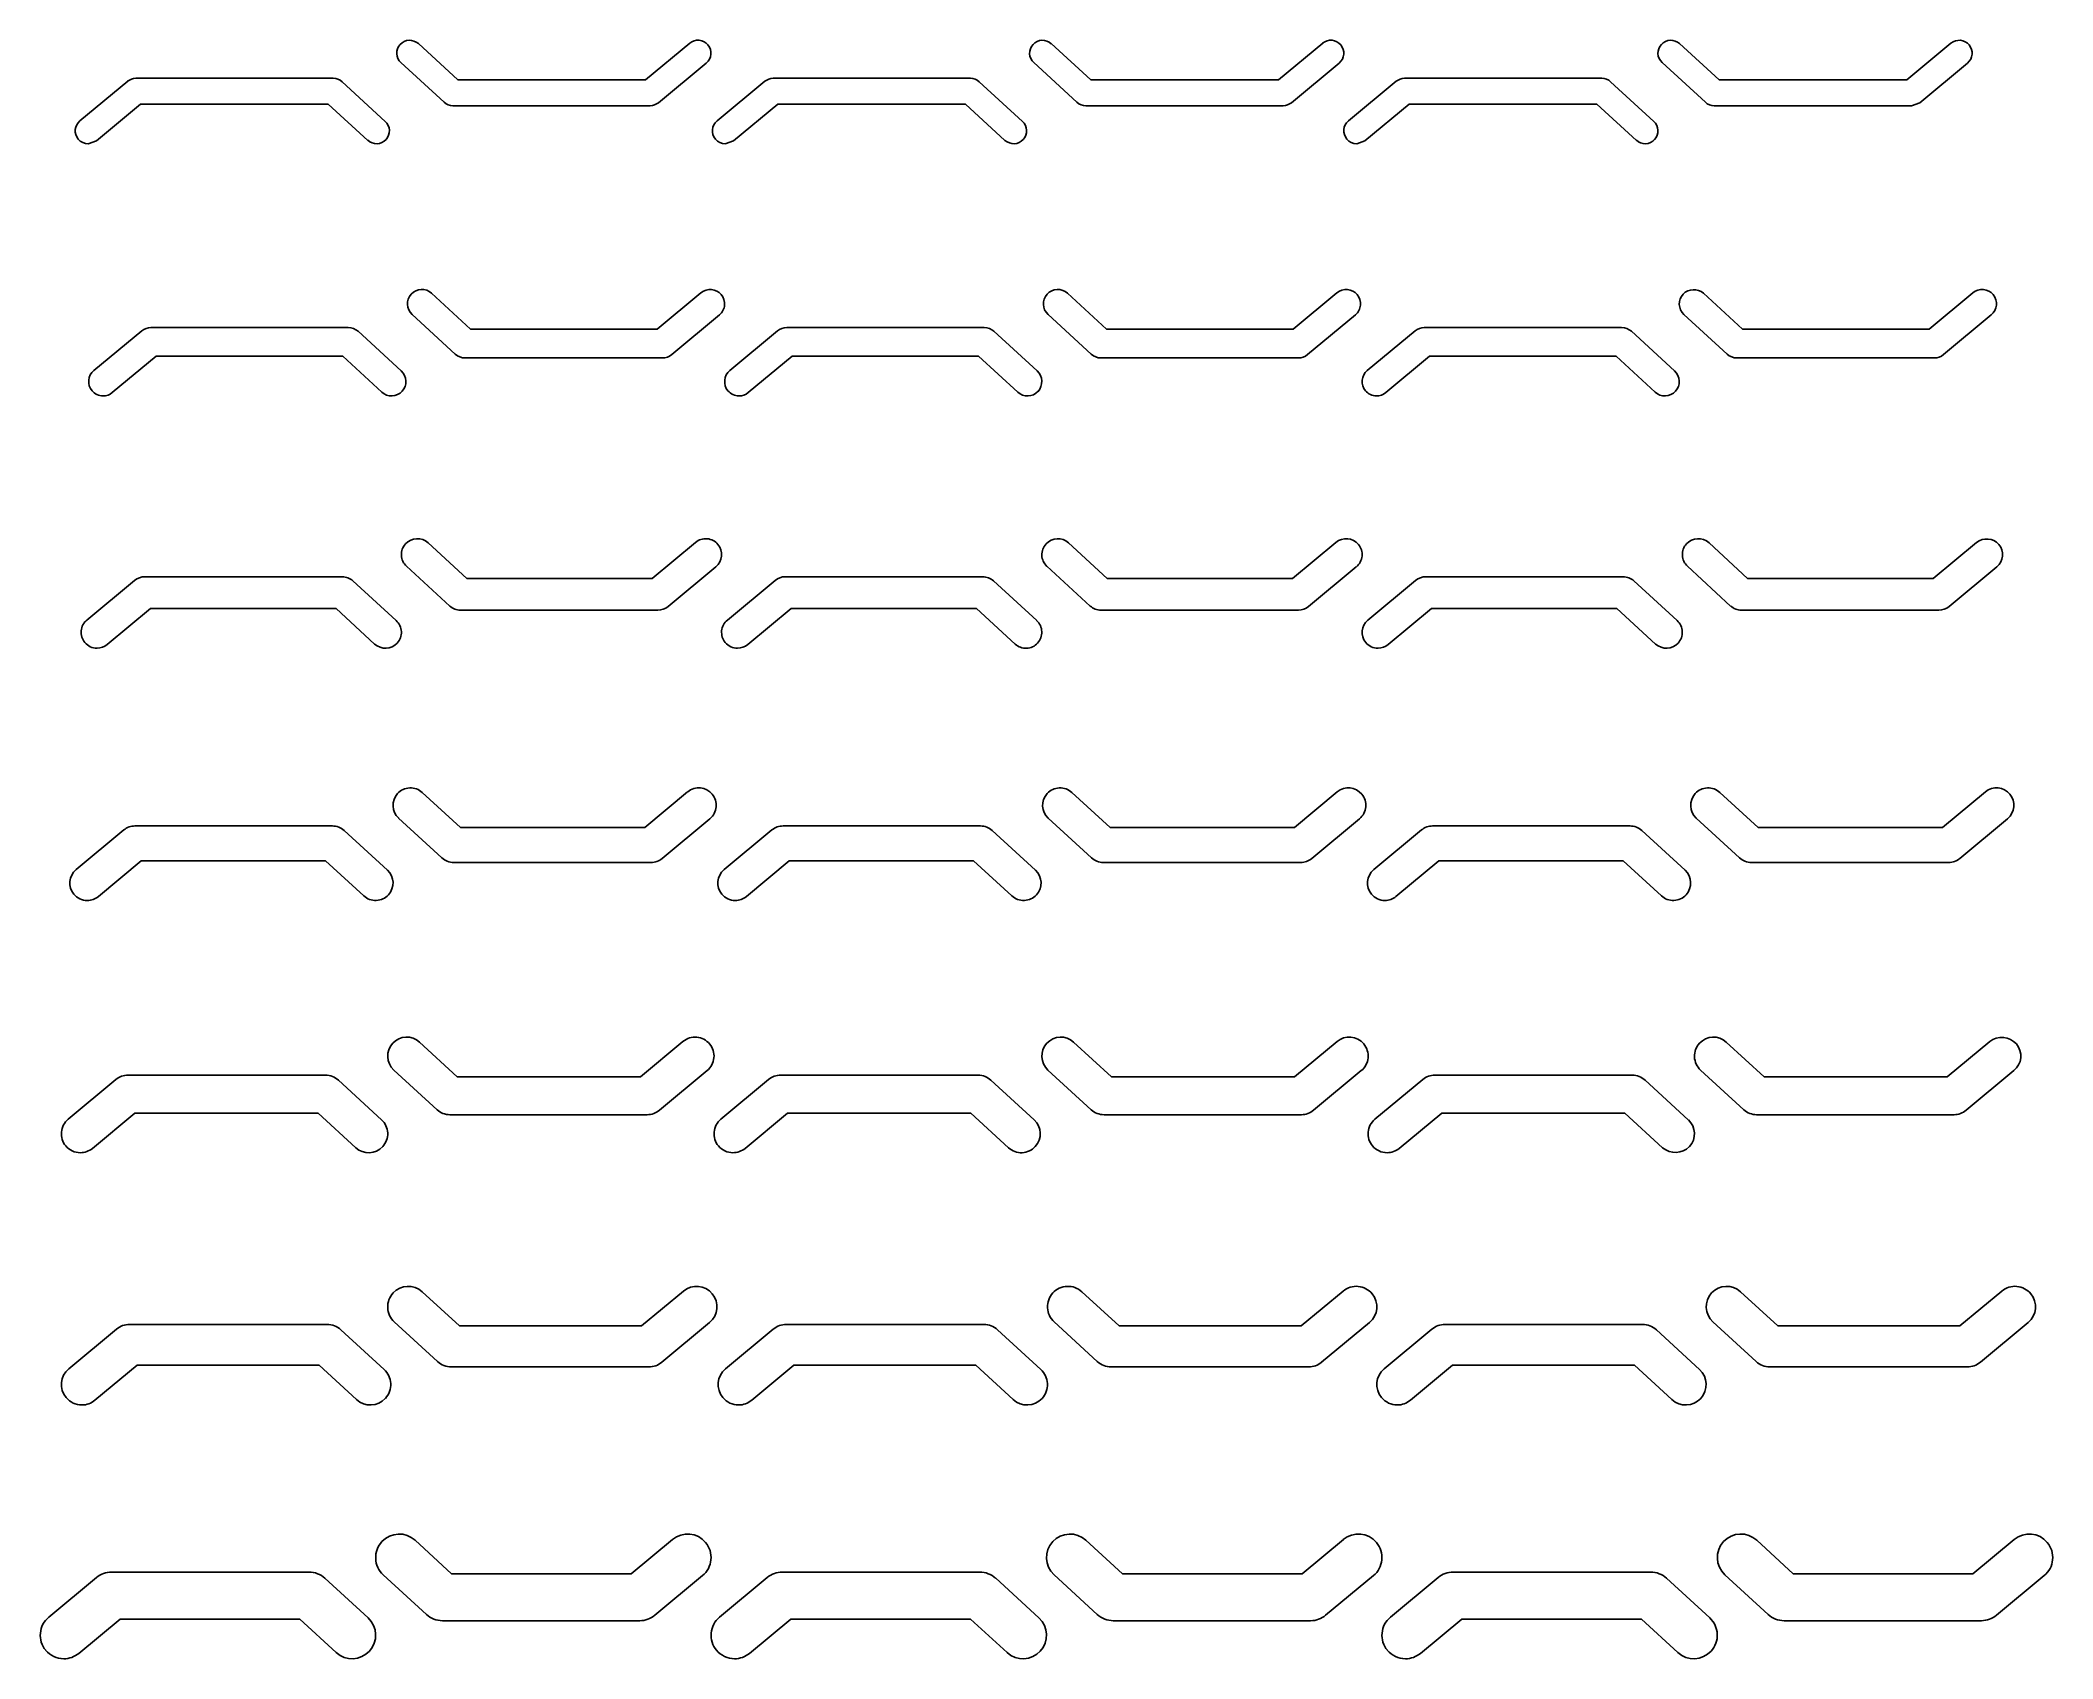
# Model space of a CAD drawing. Extents: x 0.69 to 7.32, y -7.2 to -1.87.
import ezdxf

# ---------------------------------------------------------------- set-up
doc = ezdxf.new("R2010")
doc.units = 0
doc.layers.add('LAYER_1', color=7, linetype='CONTINUOUS')

msp = doc.modelspace()

# ---------------------------------------------------------------- linework, layer by layer
at = {"layer": 'LAYER_1'}
for p, q in [((1.9379, -1.8778), (2.0681, -1.9973)), ((2.6866, -1.9973), (2.8322, -1.8764)), ((4.0234, -1.8778), (4.1535, -1.9973)), ((4.7721, -1.9973), (4.9177, -1.8764)), ((6.0938, -1.8778), (6.224, -1.9973)), ((6.8425, -1.9973), (6.9881, -1.8764)), ((2.0228, -2.0711), (1.8804, -1.9403)), ((2.8865, -1.9417), (2.7291, -2.0725)), ((4.1082, -2.0711), (3.9659, -1.9403)), ((4.972, -1.9417), (4.8146, -2.0725)), ((6.1787, -2.0711), (6.0363, -1.9403)), ((7.0425, -1.9417), (6.8851, -2.0725)), ((0.8227, -2.1326), (0.9801, -2.0018)), ((1.0072, -1.992), (1.6577, -1.992)), ((1.6865, -2.0032), (1.8288, -2.1339)), ((2.0681, -1.9973), (2.6866, -1.9973)), ((2.9222, -2.1326), (3.0796, -2.0018)), ((3.1068, -1.992), (3.7572, -1.992)), ((3.786, -2.0032), (3.9284, -2.1339)), ((4.1535, -1.9973), (4.7721, -1.9973)), ((5.0027, -2.1326), (5.1601, -2.0018)), ((5.1872, -1.992), (5.8377, -1.992)), ((5.8665, -2.0032), (6.0088, -2.1339)), ((6.224, -1.9973), (6.8425, -1.9973)), ((1.0226, -2.077), (0.877, -2.1979)), ((1.6411, -2.077), (1.0226, -2.077)), ((1.7713, -2.1965), (1.6411, -2.077)), ((2.702, -2.0823), (2.0515, -2.0823)), ((3.1221, -2.077), (2.9765, -2.1979)), ((3.7407, -2.077), (3.1221, -2.077)), ((3.8709, -2.1965), (3.7407, -2.077)), ((4.7874, -2.0823), (4.137, -2.0823)), ((5.2026, -2.077), (5.057, -2.1979)), ((5.8211, -2.077), (5.2026, -2.077)), ((5.9513, -2.1965), (5.8211, -2.077)), ((6.8579, -2.0823), (6.2074, -2.0823)), ((6.8851, -2.0725), (6.8579, -2.0823)), ((0.877, -2.1979), (0.8499, -2.2077)), ((2.9765, -2.1979), (2.9494, -2.2077)), ((5.057, -2.1979), (5.0299, -2.2077)), ((1.9815, -2.7006), (2.1102, -2.8189)), ((2.725, -2.8189), (2.8692, -2.6991)), ((4.077, -2.7006), (4.2057, -2.8189)), ((4.8205, -2.8189), (4.9647, -2.6991)), ((6.1724, -2.7006), (6.3011, -2.8189)), ((6.916, -2.8189), (7.0602, -2.6991)), ((2.0596, -2.9014), (1.9172, -2.7706)), ((2.93, -2.7721), (2.7726, -2.9029)), ((4.155, -2.9014), (4.0127, -2.7706)), ((5.0254, -2.7721), (4.868, -2.9029)), ((6.2505, -2.9014), (6.1082, -2.7706)), ((7.1209, -2.7721), (6.9635, -2.9029)), ((0.8688, -2.9553), (1.0262, -2.8245)), ((1.0566, -2.8135), (1.707, -2.8135)), ((1.7392, -2.826), (1.8815, -2.9568)), ((2.1102, -2.8189), (2.725, -2.8189)), ((2.9642, -2.9553), (3.1216, -2.8245)), ((3.152, -2.8135), (3.8025, -2.8135)), ((3.8346, -2.826), (3.977, -2.9568)), ((4.2057, -2.8189), (4.8205, -2.8189)), ((5.0647, -2.9553), (5.2221, -2.8245)), ((5.2525, -2.8135), (5.9029, -2.8135)), ((5.9351, -2.826), (6.0774, -2.9568)), ((6.3011, -2.8189), (6.916, -2.8189)), ((1.0737, -2.9085), (0.9295, -3.0283)), ((1.6885, -2.9085), (1.0737, -2.9085)), ((1.8172, -3.0268), (1.6885, -2.9085)), ((2.7422, -2.9139), (2.0917, -2.9139)), ((3.1692, -2.9085), (3.025, -3.0283)), ((3.784, -2.9085), (3.1692, -2.9085)), ((3.9127, -3.0268), (3.784, -2.9085)), ((4.8377, -2.9139), (4.1872, -2.9139)), ((5.2696, -2.9085), (5.1254, -3.0283)), ((5.8844, -2.9085), (5.2696, -2.9085)), ((6.0132, -3.0268), (5.8844, -2.9085)), ((6.9331, -2.9139), (6.2826, -2.9139)), ((1.9699, -3.5235), (2.0972, -3.6404)), ((2.7082, -3.6404), (2.851, -3.5218)), ((4.0804, -3.5235), (4.2076, -3.6404)), ((4.8187, -3.6404), (4.9615, -3.5218)), ((6.1908, -3.5235), (6.3181, -3.6404)), ((6.9292, -3.6404), (7.072, -3.5218)), ((0.8456, -3.778), (1.003, -3.6472)), ((1.0366, -3.6351), (1.687, -3.6351)), ((2.0412, -3.7316), (1.8989, -3.6008)), ((2.0972, -3.6404), (2.7082, -3.6404)), ((2.9182, -3.6025), (2.7608, -3.7333)), ((2.9561, -3.778), (3.1135, -3.6472)), ((3.147, -3.6351), (3.7975, -3.6351)), ((4.1517, -3.7316), (4.0093, -3.6008)), ((4.2076, -3.6404), (4.8187, -3.6404)), ((5.0286, -3.6025), (4.8712, -3.7333)), ((5.0665, -3.778), (5.2239, -3.6472)), ((5.2575, -3.6351), (5.9079, -3.6351)), ((6.2621, -3.7316), (6.1198, -3.6008)), ((6.3181, -3.6404), (6.9292, -3.6404)), ((7.1391, -3.6025), (6.9817, -3.7333)), ((1.7225, -3.6489), (1.8649, -3.7797)), ((3.833, -3.6489), (3.9753, -3.7797)), ((5.9434, -3.6489), (6.0858, -3.7797)), ((1.0555, -3.7401), (0.9127, -3.8587)), ((1.6666, -3.7401), (1.0555, -3.7401)), ((1.7939, -3.857), (1.6666, -3.7401)), ((2.7272, -3.7454), (2.0767, -3.7454)), ((3.166, -3.7401), (3.0232, -3.8587)), ((3.777, -3.7401), (3.166, -3.7401)), ((3.9043, -3.857), (3.777, -3.7401)), ((4.8377, -3.7454), (4.1872, -3.7454)), ((5.2764, -3.7401), (5.1336, -3.8587)), ((5.8875, -3.7401), (5.2764, -3.7401)), ((6.0148, -3.857), (5.8875, -3.7401)), ((6.9481, -3.7454), (6.2976, -3.7454)), ((1.9508, -4.3464), (2.0766, -4.462)), ((2.6839, -4.462), (2.8253, -4.3445)), ((4.0912, -4.3464), (4.2171, -4.462)), ((4.8244, -4.462), (4.9658, -4.3445)), ((6.2267, -4.3464), (6.3526, -4.462)), ((6.9599, -4.462), (7.1013, -4.3445)), ((2.0153, -4.5618), (1.873, -4.431)), ((2.8988, -4.4329), (2.7414, -4.5637)), ((4.1558, -4.5618), (4.0134, -4.431)), ((5.0393, -4.4329), (4.8819, -4.5637)), ((6.2912, -4.5618), (6.1489, -4.431)), ((7.1748, -4.4329), (7.0174, -4.5637)), ((0.8099, -4.6007), (0.9673, -4.4699)), ((1.004, -4.4566), (1.6545, -4.4566)), ((1.6934, -4.4718), (1.8358, -4.6026)), ((2.0766, -4.462), (2.6839, -4.462)), ((2.9453, -4.6007), (3.1028, -4.4699)), ((3.1395, -4.4566), (3.79, -4.4566)), ((3.8289, -4.4718), (3.9712, -4.6026)), ((4.2171, -4.462), (4.8244, -4.462)), ((5.0858, -4.6007), (5.2432, -4.4699)), ((5.28, -4.4566), (5.9304, -4.4566)), ((5.9693, -4.4718), (6.1117, -4.6026)), ((6.3526, -4.462), (6.9599, -4.462)), ((1.0248, -4.5716), (0.8834, -4.6891)), ((1.6321, -4.5716), (1.0248, -4.5716)), ((1.758, -4.6872), (1.6321, -4.5716)), ((3.1603, -4.5716), (3.0188, -4.6891)), ((3.7676, -4.5716), (3.1603, -4.5716)), ((3.8934, -4.6872), (3.7676, -4.5716)), ((5.3007, -4.5716), (5.1593, -4.6891)), ((5.908, -4.5716), (5.3007, -4.5716)), ((6.0339, -4.6872), (5.908, -4.5716)), ((2.7047, -4.577), (2.0542, -4.577)), ((4.8452, -4.577), (4.1947, -4.577)), ((6.9806, -4.577), (6.3301, -4.577)), ((1.9416, -5.1692), (2.0661, -5.2835)), ((2.6696, -5.2835), (2.8096, -5.1672)), ((4.0971, -5.1692), (4.2215, -5.2835)), ((4.8251, -5.2835), (4.9651, -5.1672)), ((6.2476, -5.1692), (6.372, -5.2835)), ((6.9755, -5.2835), (7.1156, -5.1672)), ((0.7842, -5.4234), (0.9416, -5.2926)), ((0.9815, -5.2782), (1.632, -5.2782)), ((1.6743, -5.2946), (1.8166, -5.4254)), ((1.9994, -5.3921), (1.8571, -5.2613)), ((2.0661, -5.2835), (2.6696, -5.2835)), ((2.8895, -5.2633), (2.7321, -5.3941)), ((2.9347, -5.4234), (3.0921, -5.2926)), ((3.132, -5.2782), (3.7825, -5.2782)), ((3.8247, -5.2946), (3.9671, -5.4254)), ((4.1549, -5.3921), (4.0125, -5.2613)), ((4.2215, -5.2835), (4.8251, -5.2835)), ((5.045, -5.2633), (4.8876, -5.3941)), ((5.0901, -5.4234), (5.2475, -5.2926)), ((5.2875, -5.2782), (5.9379, -5.2782)), ((5.9802, -5.2946), (6.1226, -5.4254)), ((6.3054, -5.3921), (6.163, -5.2613)), ((6.372, -5.2835), (6.9755, -5.2835)), ((7.1955, -5.2633), (7.0381, -5.3941)), ((1.0041, -5.4032), (0.8641, -5.5195)), ((1.6076, -5.4032), (1.0041, -5.4032)), ((1.7321, -5.5175), (1.6076, -5.4032)), ((2.6922, -5.4085), (2.0417, -5.4085)), ((3.1546, -5.4032), (3.0145, -5.5195)), ((3.7581, -5.4032), (3.1546, -5.4032)), ((3.8825, -5.5175), (3.7581, -5.4032)), ((4.8477, -5.4085), (4.1972, -5.4085)), ((5.31, -5.4032), (5.17, -5.5195)), ((5.9136, -5.4032), (5.31, -5.4032)), ((6.038, -5.5175), (5.9136, -5.4032)), ((6.9981, -5.4085), (6.3476, -5.4085)), ((1.95, -5.9921), (2.073, -6.1051)), ((2.6728, -6.1051), (2.8115, -5.9899)), ((4.1241, -5.9921), (4.2471, -6.1051)), ((4.8469, -6.1051), (4.9855, -5.9899)), ((6.2946, -5.9921), (6.4176, -6.1051)), ((7.0173, -6.1051), (7.156, -5.9899)), ((0.9865, -6.0997), (1.637, -6.0997)), ((2.0011, -6.2223), (1.8587, -6.0915)), ((2.8977, -6.0937), (2.7403, -6.2245)), ((3.1506, -6.0997), (3.8011, -6.0997)), ((4.1751, -6.2223), (4.0328, -6.0915)), ((5.0718, -6.0937), (4.9144, -6.2245)), ((5.3211, -6.0997), (5.9715, -6.0997)), ((6.3456, -6.2223), (6.2032, -6.0915)), ((7.2423, -6.0937), (7.0849, -6.2245)), ((0.786, -6.2461), (0.9434, -6.1153)), ((1.6827, -6.1175), (1.825, -6.2483)), ((2.073, -6.1051), (2.6728, -6.1051)), ((2.9501, -6.2461), (3.1075, -6.1153)), ((3.8467, -6.1175), (3.9891, -6.2483)), ((4.2471, -6.1051), (4.8469, -6.1051)), ((5.1205, -6.2461), (5.2779, -6.1153)), ((6.0172, -6.1175), (6.1596, -6.2483)), ((6.4176, -6.1051), (7.0173, -6.1051)), ((1.0109, -6.2347), (0.8723, -6.3499)), ((1.6107, -6.2347), (1.0109, -6.2347)), ((1.7337, -6.3477), (1.6107, -6.2347)), ((2.6972, -6.2401), (2.0467, -6.2401)), ((3.175, -6.2347), (3.0363, -6.3499)), ((3.7748, -6.2347), (3.175, -6.2347)), ((3.8978, -6.3477), (3.7748, -6.2347)), ((4.8713, -6.2401), (4.2208, -6.2401)), ((5.3455, -6.2347), (5.2068, -6.3499)), ((5.9452, -6.2347), (5.3455, -6.2347)), ((6.0682, -6.3477), (5.9452, -6.2347)), ((7.0417, -6.2401), (6.3913, -6.2401)), ((1.9271, -6.8113), (2.0472, -6.9216)), ((2.6395, -6.9216), (2.7754, -6.8087)), ((4.1376, -6.8113), (4.2577, -6.9216)), ((4.85, -6.9216), (4.9858, -6.8087)), ((6.3481, -6.8113), (6.4682, -6.9216)), ((7.0605, -6.9216), (7.1963, -6.8087)), ((0.7199, -7.0649), (0.8773, -6.9341)), ((0.9269, -6.9163), (1.5773, -6.9163)), ((1.6298, -6.9367), (1.7721, -7.0675)), ((1.9646, -7.0562), (1.8223, -6.9254)), ((2.0472, -6.9216), (2.6395, -6.9216)), ((2.8744, -6.928), (2.717, -7.0588)), ((2.9304, -7.0649), (3.0878, -6.9341)), ((3.1373, -6.9163), (3.7878, -6.9163)), ((3.8402, -6.9367), (3.9826, -7.0675)), ((4.1751, -7.0562), (4.0327, -6.9254)), ((4.2577, -6.9216), (4.85, -6.9216)), ((5.0849, -6.928), (4.9275, -7.0588)), ((5.1409, -7.0649), (5.2983, -6.9341)), ((5.3478, -6.9163), (5.9983, -6.9163)), ((6.0507, -6.9367), (6.193, -7.0675)), ((6.3855, -7.0562), (6.2432, -6.9254)), ((6.4682, -6.9216), (7.0605, -6.9216)), ((7.2954, -6.928), (7.138, -7.0588)), ((0.9549, -7.0713), (0.819, -7.1842)), ((1.5471, -7.0713), (0.9549, -7.0713)), ((1.6673, -7.1816), (1.5471, -7.0713)), ((2.6675, -7.0766), (2.0171, -7.0766)), ((3.1653, -7.0713), (3.0294, -7.1842)), ((3.7576, -7.0713), (3.1653, -7.0713)), ((3.8777, -7.1816), (3.7576, -7.0713)), ((4.878, -7.0766), (4.2275, -7.0766)), ((5.3758, -7.0713), (5.2399, -7.1842)), ((5.9681, -7.0713), (5.3758, -7.0713)), ((6.0882, -7.1816), (5.9681, -7.0713)), ((7.0885, -7.0766), (6.438, -7.0766))]:
    msp.add_line(p, q, dxfattribs=at)
for centre, radius, start, end in [((1.9091, -1.9091), 0.0425, 137.38426, 227.38763), ((1.9092, -1.9091), 0.0425, 47.41009, 137.36179), ((2.8594, -1.909), 0.0425, 39.67842, 129.82924), ((2.8594, -1.909), 0.0425, 309.66701, 39.63321), ((3.9946, -1.909), 0.0425, 137.48786, 227.47467), ((3.9946, -1.9091), 0.0425, 47.34112, 137.42283), ((4.9448, -1.9091), 0.0425, 39.77368, 129.71653), ((4.9448, -1.909), 0.0425, 309.75263, 39.73758), ((6.0651, -1.909), 0.0425, 137.41465, 227.35724), ((6.065, -1.909), 0.0425, 47.37621, 137.39567), ((7.0153, -1.9091), 0.0425, 39.71055, 129.79711), ((7.0153, -1.909), 0.0425, 309.78476, 39.70545), ((1.0073, -2.0348), 0.0428, 90.19289, 129.56948), ((1.6574, -2.0353), 0.0433, 47.86364, 89.63534), ((3.1069, -2.035), 0.043, 90.1919, 129.43568), ((3.7572, -2.0347), 0.0427, 47.55129, 89.9477), ((5.1873, -2.0348), 0.0428, 90.19289, 129.56948), ((5.8374, -2.0353), 0.0433, 47.86364, 89.63534), ((2.0516, -2.0396), 0.0427, 227.54852, 269.81565), ((2.7019, -2.0395), 0.0428, 270.19289, 309.56948), ((4.137, -2.0396), 0.0427, 227.55129, 269.9477), ((4.7873, -2.0393), 0.043, 270.1889, 309.43868), ((6.2075, -2.0396), 0.0427, 227.54852, 269.81565), ((0.8498, -2.1652), 0.0425, 129.73512, 219.75509), ((1.8001, -2.1652), 0.0425, 317.45836, 47.49592), ((2.9494, -2.1653), 0.0425, 129.77011, 219.7201), ((3.8996, -2.1652), 0.0425, 317.37775, 47.38621), ((5.0298, -2.1652), 0.0425, 129.73626, 219.75395), ((5.9801, -2.1652), 0.0425, 317.47485, 47.47943), ((0.8501, -2.1647), 0.043, 220.08659, 269.76458), ((1.8001, -2.1652), 0.0425, 227.34832, 317.41564), ((2.9496, -2.1647), 0.043, 220.08659, 269.76458), ((3.8996, -2.1652), 0.0425, 227.41214, 317.35974), ((5.0301, -2.1647), 0.043, 220.08659, 269.76458), ((5.9801, -2.1652), 0.0425, 227.37341, 317.39055), ((1.9494, -2.7356), 0.0475, 137.41639, 227.3626), ((1.9494, -2.7356), 0.0475, 47.49136, 137.4581), ((2.8996, -2.7356), 0.0475, 39.8052, 129.77505), ((2.8996, -2.7356), 0.0475, 309.78748, 39.79278), ((4.0448, -2.7356), 0.0475, 137.50283, 227.44663), ((4.0448, -2.7356), 0.0475, 47.43978, 137.50233), ((4.9951, -2.7356), 0.0475, 39.79543, 129.78483), ((4.9951, -2.7356), 0.0475, 309.68829, 39.72211), ((6.1403, -2.7356), 0.0475, 137.46313, 227.48633), ((6.1404, -2.7381), 0.0493, 49.55194, 135.39752), ((7.0906, -2.7356), 0.0475, 39.81924, 129.76101), ((7.0905, -2.7355), 0.0475, 309.72056, 39.68984), ((1.0568, -2.8615), 0.048, 90.19873, 129.58579), ((1.7067, -2.8621), 0.0486, 47.95332, 89.61438), ((3.1522, -2.8615), 0.048, 90.19918, 129.58534), ((3.8021, -2.862), 0.0485, 47.91686, 89.53046), ((5.2527, -2.8615), 0.048, 90.19873, 129.58579), ((5.9026, -2.8621), 0.0486, 47.95332, 89.61438), ((2.0921, -2.8654), 0.0485, 227.91686, 269.53046), ((2.742, -2.8659), 0.048, 270.19918, 309.58534), ((4.1875, -2.8653), 0.0486, 227.95332, 269.61438), ((4.8375, -2.8662), 0.0477, 270.21328, 309.69219), ((6.283, -2.8654), 0.0485, 227.91686, 269.53046), ((6.9329, -2.8659), 0.048, 270.19918, 309.58534), ((0.8991, -2.9918), 0.0475, 129.73492, 219.65972), ((1.8494, -2.9918), 0.0475, 317.50167, 47.44779), ((2.9946, -2.9918), 0.0475, 129.82893, 219.73582), ((3.9448, -2.9918), 0.0475, 317.41319, 47.3658), ((5.0951, -2.9918), 0.0475, 129.74181, 219.65283), ((6.0453, -2.9918), 0.0475, 317.49163, 47.45783), ((0.8993, -2.9915), 0.0478, 219.80925, 269.84883), ((0.899, -2.9916), 0.0477, 270.18834, 309.71713), ((1.8494, -2.9918), 0.0475, 227.44303, 317.49907), ((2.9948, -2.9915), 0.0478, 219.80027, 269.73702), ((2.9944, -2.9913), 0.048, 270.19183, 309.59268), ((3.9448, -2.9918), 0.0475, 227.48908, 317.46038), ((5.0953, -2.9914), 0.0479, 219.8654, 269.79268), ((5.0949, -2.9916), 0.0477, 270.18834, 309.71713), ((6.0453, -2.9918), 0.0475, 227.46768, 317.48178), ((1.9344, -3.5622), 0.0525, 47.40242, 137.38232), ((2.8846, -3.5622), 0.0525, 39.72113, 129.77832), ((4.0449, -3.5622), 0.0525, 47.40984, 137.3749), ((4.995, -3.5622), 0.0525, 39.76313, 129.72219), ((6.1553, -3.5622), 0.0525, 47.39543, 137.38931), ((7.1053, -3.565), 0.0545, 41.876, 127.60933), ((1.9344, -3.5621), 0.0525, 137.44465, 227.49424), ((2.8846, -3.5621), 0.0525, 309.7815, 39.70382), ((4.0448, -3.5622), 0.0525, 137.38651, 227.39822), ((4.9951, -3.5622), 0.0525, 309.74003, 39.74529), ((6.1553, -3.5621), 0.0525, 137.45144, 227.48745), ((7.1055, -3.5621), 0.0525, 309.76915, 39.71617), ((1.0368, -3.6883), 0.0532, 90.19114, 129.41869), ((1.6868, -3.6881), 0.053, 47.67834, 89.83623), ((3.1472, -3.6881), 0.053, 90.2135, 129.50534), ((3.7973, -3.6881), 0.053, 47.71686, 89.79771), ((5.2577, -3.6883), 0.0532, 90.19114, 129.41869), ((5.9077, -3.6881), 0.053, 47.67834, 89.83623), ((0.8791, -3.8183), 0.0525, 129.72617, 219.75916), ((1.8294, -3.8183), 0.0525, 317.37688, 47.40785), ((2.0769, -3.6924), 0.053, 227.71686, 269.79771), ((2.727, -3.6922), 0.0532, 270.19411, 309.41572), ((2.9896, -3.8184), 0.0525, 129.65524, 219.67634), ((3.9398, -3.8184), 0.0525, 317.44733, 47.49156), ((4.1872, -3.6929), 0.0525, 227.46951, 270.04506), ((4.8375, -3.6924), 0.053, 270.2135, 309.50534), ((5.1001, -3.8184), 0.0525, 129.7466, 219.73873), ((6.0503, -3.8183), 0.0525, 317.36268, 47.42206), ((6.2978, -3.6924), 0.053, 227.71686, 269.79771), ((6.9479, -3.6922), 0.0532, 270.19411, 309.41572), ((0.8793, -3.8181), 0.0527, 219.91405, 269.94351), ((0.8791, -3.818), 0.0528, 270.15157, 309.56726), ((1.8294, -3.8184), 0.0525, 227.41983, 317.37136), ((2.9898, -3.8177), 0.0531, 220.11518, 269.74238), ((2.9895, -3.8178), 0.053, 270.12785, 309.48198), ((3.9399, -3.8184), 0.0525, 227.36776, 317.41698), ((5.1003, -3.8178), 0.053, 220.0587, 269.79886), ((5.1, -3.818), 0.0528, 270.15157, 309.56726), ((6.0503, -3.8183), 0.0525, 227.4522, 317.33899), ((1.9119, -4.3886), 0.0575, 137.4752, 227.46104), ((1.9118, -4.3887), 0.0575, 47.35633, 137.43315), ((2.8621, -4.3887), 0.0575, 39.79045, 129.76967), ((2.8621, -4.3887), 0.0575, 309.67281, 39.74703), ((4.0523, -4.3887), 0.0575, 137.42167, 227.37369), ((4.0523, -4.3887), 0.0575, 47.39494, 137.40043), ((5.0026, -4.3887), 0.0575, 39.78682, 129.7733), ((5.0026, -4.3887), 0.0575, 309.69826, 39.72158), ((6.1878, -4.3886), 0.0575, 137.49371, 227.44253), ((6.1877, -4.3887), 0.0575, 47.35244, 137.43704), ((7.1381, -4.3887), 0.0575, 39.7893, 129.77082), ((7.138, -4.3886), 0.0575, 309.72512, 39.69472), ((1.0042, -4.5144), 0.0578, 90.19674, 129.64407), ((1.6543, -4.5145), 0.0579, 47.49935, 89.81495), ((3.1397, -4.5144), 0.0578, 90.19674, 129.64407), ((3.7898, -4.5145), 0.0579, 47.49935, 89.81495), ((5.2802, -4.5146), 0.058, 90.16965, 129.57138), ((5.9302, -4.5145), 0.0579, 47.49935, 89.81495), ((2.0544, -4.5191), 0.0579, 227.49935, 269.81495), ((2.7045, -4.5192), 0.0578, 270.19674, 309.64407), ((4.1949, -4.5191), 0.0579, 227.49935, 269.81495), ((4.845, -4.5192), 0.0578, 270.19674, 309.64407), ((6.3305, -4.5187), 0.0583, 227.67303, 269.64127), ((6.9804, -4.5188), 0.0582, 270.21016, 309.53087), ((0.8466, -4.6449), 0.0575, 129.72678, 219.68006), ((1.7969, -4.6449), 0.0575, 317.41891, 47.37646), ((2.9821, -4.6449), 0.0575, 129.81095, 219.73634), ((3.9323, -4.645), 0.0575, 317.4816, 47.45463), ((5.1226, -4.6449), 0.0575, 129.75045, 219.65639), ((6.0728, -4.6449), 0.0575, 317.40531, 47.39006), ((0.8471, -4.644), 0.0584, 220.06279, 269.63466), ((0.8465, -4.6445), 0.0579, 270.2236, 309.61721), ((1.7969, -4.6449), 0.0575, 227.39262, 317.40274), ((2.9824, -4.6444), 0.058, 219.87496, 269.72279), ((2.9819, -4.6446), 0.0578, 270.18302, 309.65779), ((3.9324, -4.6449), 0.0575, 227.35367, 317.43581), ((5.123, -4.644), 0.0584, 220.06279, 269.63466), ((5.1224, -4.6445), 0.0579, 270.21788, 309.62293), ((6.0728, -4.6449), 0.0575, 227.38737, 317.408), ((1.8994, -5.2153), 0.0625, 47.48236, 137.44606), ((2.8496, -5.2153), 0.0625, 39.72787, 129.76601), ((4.0549, -5.2153), 0.0625, 47.47483, 137.45359), ((5.005, -5.2153), 0.0625, 39.74528, 129.73673), ((6.2054, -5.2153), 0.0625, 47.47744, 137.45098), ((7.1552, -5.2186), 0.0649, 41.8424, 127.6396), ((1.8994, -5.2152), 0.0625, 137.4757, 227.45271), ((2.8496, -5.2152), 0.0625, 309.67108, 39.68181), ((4.0548, -5.2153), 0.0625, 137.42075, 227.37813), ((5.0051, -5.2153), 0.0625, 309.7281, 39.7539), ((6.2053, -5.2153), 0.0625, 137.39159, 227.40729), ((7.1555, -5.2152), 0.0625, 309.74986, 39.73214), ((0.9817, -5.3414), 0.0632, 90.22523, 129.46403), ((1.632, -5.341), 0.0628, 47.62702, 89.98968), ((3.1322, -5.3412), 0.063, 90.18638, 129.50287), ((3.7824, -5.341), 0.0628, 47.6211, 89.9041), ((5.2877, -5.3416), 0.0634, 90.1943, 129.40345), ((5.9379, -5.341), 0.0628, 47.62702, 89.98968), ((0.8241, -5.4714), 0.0625, 129.72966, 219.75234), ((1.7744, -5.4714), 0.0625, 317.45951, 47.46891), ((2.0419, -5.3452), 0.0633, 227.81856, 269.79814), ((2.692, -5.3455), 0.063, 270.18638, 309.50287), ((2.9746, -5.4715), 0.0625, 129.66194, 219.69095), ((3.9248, -5.4715), 0.0625, 317.4807, 47.44772), ((4.1972, -5.3457), 0.0628, 227.62702, 269.98968), ((4.8475, -5.3453), 0.0632, 270.22523, 309.46403), ((5.13, -5.4714), 0.0625, 129.73933, 219.74267), ((6.0803, -5.4714), 0.0625, 317.41091, 47.38796), ((6.3477, -5.3457), 0.0628, 227.6211, 269.9041), ((6.9979, -5.3451), 0.0634, 270.20221, 309.39554), ((0.8243, -5.4711), 0.0628, 219.93291, 269.92901), ((0.824, -5.4709), 0.063, 270.18669, 309.50257), ((1.7743, -5.4714), 0.0625, 227.46526, 317.46316), ((2.9749, -5.4707), 0.0632, 220.09077, 269.77115), ((2.9744, -5.471), 0.0629, 270.13697, 309.55229), ((3.9248, -5.4714), 0.0625, 227.43776, 317.48509), ((5.1302, -5.4709), 0.063, 219.986, 269.87592), ((5.1299, -5.471), 0.0629, 270.14796, 309.5413), ((6.0801, -5.4682), 0.0649, 229.52174, 315.40668), ((1.9044, -6.0418), 0.0675, 137.3857, 227.41617), ((1.9044, -6.0418), 0.0675, 47.43113, 137.37576), ((2.8546, -6.0418), 0.0675, 39.71584, 129.69957), ((2.8546, -6.0418), 0.0675, 309.71713, 39.69828), ((4.0784, -6.0418), 0.0675, 137.45363, 227.46813), ((4.0784, -6.0418), 0.0675, 47.39653, 137.40534), ((5.0287, -6.0418), 0.0675, 39.70249, 129.72399), ((5.0287, -6.0418), 0.0675, 309.73586, 39.67955), ((6.2489, -6.0418), 0.0675, 137.40578, 227.39608), ((6.2489, -6.0418), 0.0675, 47.40344, 137.39842), ((7.1992, -6.0418), 0.0675, 39.71241, 129.71406), ((7.1991, -6.0418), 0.0675, 309.75659, 39.65882), ((0.9867, -6.1677), 0.068, 90.20066, 129.59468), ((1.6365, -6.1685), 0.0688, 47.83013, 89.60837), ((3.1508, -6.1676), 0.0679, 90.15984, 129.6355), ((3.8007, -6.1679), 0.0682, 47.65224, 89.7013), ((5.3213, -6.1679), 0.0682, 90.17897, 129.53146), ((5.9712, -6.1681), 0.0684, 47.70304, 89.73546), ((2.0471, -6.1719), 0.0682, 227.65224, 269.7013), ((2.697, -6.1722), 0.0679, 270.15984, 309.6355), ((4.2213, -6.1713), 0.0688, 227.83013, 269.60837), ((4.8711, -6.1721), 0.068, 270.20066, 309.59469), ((6.3916, -6.1719), 0.0682, 227.65877, 269.77973), ((7.0415, -6.1719), 0.0682, 270.17897, 309.53146), ((0.8291, -6.298), 0.0675, 129.72815, 219.68726), ((1.7794, -6.298), 0.0675, 317.45508, 47.46668), ((2.9932, -6.298), 0.0675, 129.71973, 219.69567), ((3.9434, -6.298), 0.0675, 317.38686, 47.415), ((5.1637, -6.298), 0.0675, 129.79256, 219.74245), ((6.1139, -6.298), 0.0675, 317.41087, 47.391), ((0.8296, -6.2971), 0.0684, 220.04026, 269.68491), ((0.829, -6.2976), 0.0679, 270.16021, 309.63513), ((1.7794, -6.298), 0.0675, 227.41259, 317.38928), ((2.9936, -6.2973), 0.0682, 219.93944, 269.70085), ((2.993, -6.2976), 0.0679, 270.16021, 309.63513), ((3.9434, -6.298), 0.0675, 227.44807, 317.35883), ((5.164, -6.2975), 0.068, 219.88782, 269.75248), ((5.1635, -6.2976), 0.0679, 270.16021, 309.63513), ((6.1139, -6.298), 0.0675, 227.41716, 317.3847), ((1.8747, -6.8683), 0.0775, 137.45606, 227.45947), ((1.8747, -6.8684), 0.0775, 47.41907, 137.39199), ((2.8249, -6.8684), 0.0775, 39.74498, 129.67678), ((2.8249, -6.8684), 0.0775, 309.68016, 39.75124), ((4.0852, -6.8683), 0.0775, 137.40921, 227.40185), ((4.0852, -6.8684), 0.0775, 47.40585, 137.40521), ((5.0353, -6.8684), 0.0776, 39.7246, 129.70679), ((5.0354, -6.8684), 0.0775, 309.7013, 39.7301), ((6.2956, -6.8683), 0.0775, 137.46779, 227.44773), ((6.2956, -6.8684), 0.0776, 47.40434, 137.40234), ((7.2458, -6.8684), 0.0776, 39.73135, 129.70004), ((7.2459, -6.8684), 0.0775, 309.71161, 39.71979), ((0.9272, -6.9951), 0.0788, 90.20044, 129.28273), ((1.577, -6.9948), 0.0785, 47.74336, 89.78724), ((3.1375, -6.9947), 0.0784, 90.17942, 129.37734), ((3.7874, -6.9948), 0.0785, 47.73554, 89.72124), ((5.348, -6.9947), 0.0784, 90.17942, 129.37734), ((5.9979, -6.9948), 0.0785, 47.73554, 89.72124), ((0.7695, -7.1245), 0.0775, 129.75978, 219.77567), ((1.7197, -7.1246), 0.0775, 317.46383, 47.45169), ((2.0174, -6.9981), 0.0785, 227.74336, 269.78724), ((2.6673, -6.9982), 0.0784, 270.17942, 309.37734), ((2.9799, -7.1245), 0.0775, 129.70193, 219.72947), ((3.9301, -7.1246), 0.0775, 317.40843, 47.40263), ((4.2279, -6.9981), 0.0785, 227.73554, 269.72124), ((4.8778, -6.9982), 0.0784, 270.17942, 309.37734), ((5.1904, -7.1245), 0.0775, 129.6843, 219.7471), ((6.1406, -7.1246), 0.0775, 317.45049, 47.46503), ((6.4385, -6.9976), 0.079, 227.88221, 269.64838), ((7.0882, -6.998), 0.0786, 270.22004, 309.33672), ((0.77, -7.1235), 0.0786, 220.06489, 269.60696), ((0.7693, -7.124), 0.0781, 270.17554, 309.58608), ((1.7197, -7.1245), 0.0775, 227.41723, 317.39383), ((2.9805, -7.1235), 0.0786, 220.07734, 269.6684), ((2.9797, -7.1242), 0.0779, 270.19565, 309.64013), ((3.9301, -7.1245), 0.0775, 227.41899, 317.39207), ((5.1909, -7.1235), 0.0786, 220.06489, 269.60696), ((5.1902, -7.1241), 0.078, 270.16066, 309.60096), ((6.1406, -7.1245), 0.0775, 227.42355, 317.38752)]:
    msp.add_arc(centre, radius, start, end, dxfattribs=at)

doc.saveas('drawing.dxf')
